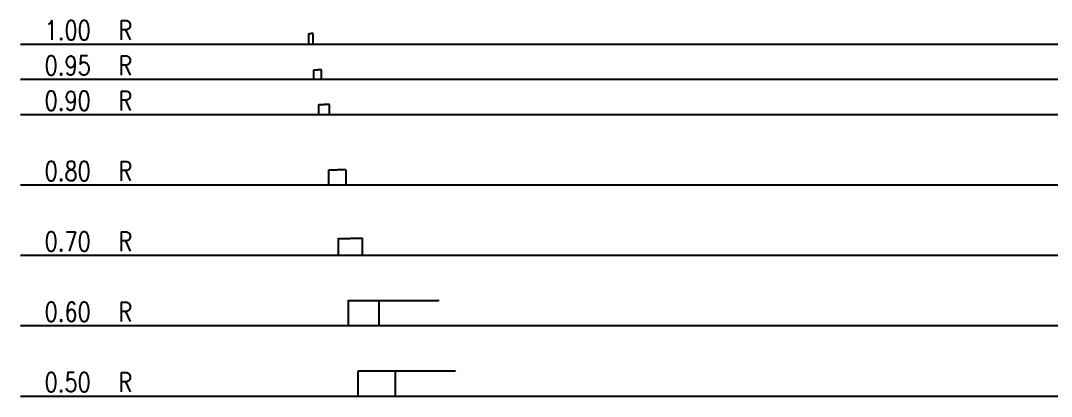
# Model space of a CAD drawing. Header units: millimetres. Extents: x 1792 to 7248, y 521 to 3207.
# Drawn here: x 2650 to 4520, y 2526 to 3207 of the extents above; entities that cross this region are included whole.
import ezdxf

# ---------------------------------------------------------------- set-up
doc = ezdxf.new("R2010")
doc.units = ezdxf.units.MM
doc.styles.get("Standard").update_dxf_attribs({"font": 'txt.shx', "width": 0.75, "bigfont": 'gbcbig.shx'})
doc.dimstyles.get("Standard").update_dxf_attribs({"dimtxt": 0.18, "dimasz": 0.18, "dimexe": 0.18, "dimexo": 0.0625, "dimgap": 0.09, "dimtad": 0, "dimtih": 1, "dimtoh": 1, "dimdec": 4, "dimzin": 0, "dimdsep": 46, "dimtxsty": 'Standard', "dimcen": 0.09, "dimadec": 0, "dimazin": 0, "dimtfac": 1, "dimtdec": 4, "dimtofl": 0, "dimtmove": 0, "dimatfit": 3, "dimfxl": 1, "dimtolj": 1, "dimtzin": 0, "dimarcsym": 0})

# ---------------------------------------------------------------- blocks, each defined once
blk = doc.blocks.new('*D5')
at = {"color": 0, "lineweight": -2, "transparency": 16777216}
for p, q in [((3173.1, 3163.8), (3173.1, 3183.6)), ((3173.3, 3183.4), (3176.5, 3183.4)), ((3180.6, 3183.4), (3177.4, 3183.4)), ((3180.8, 3163.8), (3180.8, 3183.6))]:
    blk.add_line(p, q, dxfattribs=at)
at = {"color": 0, "transparency": 16777216}
for points in [[(3173.3, 3183.4), (3173.3, 3183.4), (3173.1, 3183.4)], [(3180.6, 3183.4), (3180.6, 3183.4), (3180.8, 3183.4)]]:
    blk.add_solid(points, dxfattribs=at)
at = {"layer": 'Defpoints', "color": 0, "transparency": 16777216}
for p in [(3180.8, 3183.4), (3173.1, 3163.7), (3180.8, 3163.7)]:
    blk.add_point(p, dxfattribs=at)
at = {"color": 0, "transparency": 16777216, "insert": (3176.9, 3183.4), "char_height": 0.18, "attachment_point": 5}
blk.add_mtext('\\A1;7.6500', dxfattribs=at)
blk = doc.blocks.new('*D6')
at = {"color": 0, "lineweight": -2, "transparency": 16777216}
for p, q in [((3182.1, 3100), (3182.1, 3117.6)), ((3182.3, 3117.4), (3188.5, 3117.4)), ((3195.7, 3117.4), (3189.4, 3117.4)), ((3195.9, 3100), (3195.9, 3117.6))]:
    blk.add_line(p, q, dxfattribs=at)
at = {"color": 0, "transparency": 16777216}
for points in [[(3182.3, 3117.4), (3182.3, 3117.4), (3182.1, 3117.4)], [(3195.7, 3117.4), (3195.7, 3117.4), (3195.9, 3117.4)]]:
    blk.add_solid(points, dxfattribs=at)
at = {"layer": 'Defpoints', "color": 0, "transparency": 16777216}
for p in [(3195.9, 3117.4), (3182.1, 3099.9), (3195.9, 3099.9)]:
    blk.add_point(p, dxfattribs=at)
at = {"color": 0, "transparency": 16777216, "insert": (3189, 3117.4), "char_height": 0.18, "attachment_point": 5}
blk.add_mtext('\\A1;13.7751', dxfattribs=at)
blk = doc.blocks.new('*D7')
at = {"color": 0, "lineweight": -2, "transparency": 16777216}
for p, q in [((3191, 3036.3), (3191, 3054.7)), ((3191.2, 3054.6), (3200.4, 3054.6)), ((3210.5, 3054.6), (3201.3, 3054.6)), ((3210.7, 3036.3), (3210.7, 3054.7))]:
    blk.add_line(p, q, dxfattribs=at)
at = {"color": 0, "transparency": 16777216}
for points in [[(3191.2, 3054.6), (3191.2, 3054.5), (3191, 3054.6)], [(3210.5, 3054.6), (3210.5, 3054.5), (3210.7, 3054.6)]]:
    blk.add_solid(points, dxfattribs=at)
at = {"layer": 'Defpoints', "color": 0, "transparency": 16777216}
for p in [(3210.7, 3054.6), (3191, 3036.2), (3210.7, 3036.2)]:
    blk.add_point(p, dxfattribs=at)
at = {"color": 0, "transparency": 16777216, "insert": (3200.9, 3054.6), "char_height": 0.18, "attachment_point": 5}
blk.add_mtext('\\A1;19.6400', dxfattribs=at)
blk = doc.blocks.new('*D8')
at = {"color": 0, "lineweight": -2, "transparency": 16777216}
for p, q in [((3209, 2908.8), (3209, 2936.8)), ((3209.1, 2936.7), (3224.3, 2936.7)), ((3240.4, 2936.7), (3225.2, 2936.7)), ((3240.6, 2908.8), (3240.6, 2936.8))]:
    blk.add_line(p, q, dxfattribs=at)
at = {"color": 0, "transparency": 16777216}
for points in [[(3209.1, 2936.7), (3209.1, 2936.6), (3209, 2936.7)], [(3240.4, 2936.7), (3240.4, 2936.6), (3240.6, 2936.7)]]:
    blk.add_solid(points, dxfattribs=at)
at = {"layer": 'Defpoints', "color": 0, "transparency": 16777216}
for p in [(3240.6, 2936.7), (3209, 2908.7), (3240.6, 2908.7)]:
    blk.add_point(p, dxfattribs=at)
at = {"color": 0, "transparency": 16777216, "insert": (3224.8, 2936.7), "char_height": 0.18, "attachment_point": 5}
blk.add_mtext('\\A1;31.6200', dxfattribs=at)
blk = doc.blocks.new('*D9')
at = {"color": 0, "lineweight": -2, "transparency": 16777216}
for p, q in [((3226.9, 2781.3), (3226.9, 2812.6)), ((3227.1, 2812.4), (3248.2, 2812.4)), ((3270.3, 2812.4), (3249.2, 2812.4)), ((3270.5, 2781.3), (3270.5, 2812.6))]:
    blk.add_line(p, q, dxfattribs=at)
at = {"color": 0, "transparency": 16777216}
for points in [[(3227.1, 2812.4), (3227.1, 2812.3), (3226.9, 2812.4)], [(3270.3, 2812.4), (3270.3, 2812.3), (3270.5, 2812.4)]]:
    blk.add_solid(points, dxfattribs=at)
at = {"layer": 'Defpoints', "color": 0, "transparency": 16777216}
for p in [(3270.5, 2812.4), (3226.9, 2781.2), (3270.5, 2781.2)]:
    blk.add_point(p, dxfattribs=at)
at = {"color": 0, "transparency": 16777216, "insert": (3248.7, 2812.4), "char_height": 0.18, "attachment_point": 5}
blk.add_mtext('\\A1;43.6070', dxfattribs=at)
blk = doc.blocks.new('*D10')
at = {"color": 0, "lineweight": -2, "transparency": 16777216}
for p, q in [((3244.8, 2653.8), (3244.8, 2700.2)), ((3245, 2700), (3300.2, 2700)), ((3300.4, 2653.8), (3300.4, 2700.2)), ((3300.4, 2700), (3408.5, 2700))]:
    blk.add_line(p, q, dxfattribs=at)
at = {"color": 0, "transparency": 16777216}
for points in [[(3245, 2700), (3245, 2700), (3244.8, 2700)], [(3300.2, 2700), (3300.2, 2700), (3300.4, 2700)]]:
    blk.add_solid(points, dxfattribs=at)
at = {"layer": 'Defpoints', "color": 0, "transparency": 16777216}
for p in [(3300.4, 2700), (3244.8, 2653.7), (3300.4, 2653.7)]:
    blk.add_point(p, dxfattribs=at)
at = {"color": 0, "transparency": 16777216, "insert": (3408.9, 2700), "char_height": 0.18, "attachment_point": 5}
blk.add_mtext('\\A1;55.5860', dxfattribs=at)
blk = doc.blocks.new('*D11')
at = {"color": 0, "lineweight": -2, "transparency": 16777216}
for p, q in [((3262.7, 2526.3), (3262.7, 2572.7)), ((3262.9, 2572.6), (3330.1, 2572.6)), ((3330.3, 2526.3), (3330.3, 2572.7)), ((3330.3, 2572.6), (3439.3, 2572.6))]:
    blk.add_line(p, q, dxfattribs=at)
at = {"color": 0, "transparency": 16777216}
for points in [[(3262.9, 2572.6), (3262.9, 2572.5), (3262.7, 2572.6)], [(3330.1, 2572.6), (3330.1, 2572.5), (3330.3, 2572.6)]]:
    blk.add_solid(points, dxfattribs=at)
at = {"layer": 'Defpoints', "color": 0, "transparency": 16777216}
for p in [(3330.3, 2572.6), (3262.7, 2526.2), (3330.3, 2526.2)]:
    blk.add_point(p, dxfattribs=at)
at = {"color": 0, "transparency": 16777216, "insert": (3439.8, 2572.6), "char_height": 0.18, "attachment_point": 5}
blk.add_mtext('\\A1;67.5800', dxfattribs=at)

msp = doc.modelspace()

# ---------------------------------------------------------------- linework, layer by layer
at = {"color": 5}
for p, q in [((7248.1178, 3163.688), (2650.1904, 3163.688)), ((7248.1178, 3099.938), (2650.1904, 3099.938)), ((7248.1178, 3036.188), (2650.1904, 3036.188)), ((7248.1178, 2908.688), (2650.1904, 2908.688)), ((7248.1178, 2781.188), (2650.1904, 2781.188)), ((7248.1178, 2653.688), (2650.1904, 2653.688)), ((7248.1178, 2526.188), (2650.1904, 2526.188))]:
    msp.add_line(p, q, dxfattribs=at)

# ---------------------------------------------------------------- texts
at = {"width": 0.8}
for s, p in [('1.00  R', (2693.62954, 3171.80632)), ('0.95  R', (2693.62954, 3108.05632)), ('0.90  R', (2693.62954, 3044.30632)), ('0.80  R', (2693.62954, 2916.80632)), ('0.70  R', (2693.62954, 2789.30632)), ('0.60  R', (2693.62954, 2661.80632)), ('0.50  R', (2693.62954, 2534.30632))]:
    msp.add_text(s, height=35, dxfattribs=at).set_placement(p)

# ---------------------------------------------------------------- dimensions: what is measured, and where the dimension line sits
at = {"color": 2}
for base, p1, p2, picture, middle in [((3180.7706, 3183.41149), (3173.1206, 3163.688), (3180.7706, 3163.688), '*D5', (3176.9456, 3183.41149)), ((3195.86278, 3117.40907), (3182.0877, 3099.938), (3195.86278, 3099.938), '*D6', (3188.97524, 3117.40907)), ((3210.6806, 3054.55654), (3191.0406, 3036.188), (3210.6806, 3036.188), '*D7', (3200.8606, 3054.55654)), ((3240.5806, 2936.65089), (3208.9606, 2908.688), (3240.5806, 2908.688), '*D8', (3224.7706, 2936.65089)), ((3270.4876, 2812.37546), (3226.8806, 2781.188), (3270.4876, 2781.188), '*D9', (3248.6841, 2812.37546))]:
    dim = msp.add_linear_dim(base=base, p1=p1, p2=p2, dimstyle='Standard', dxfattribs=at)
    dim.commit()
    dim.dimension.update_dxf_attribs({"geometry": picture, "text_midpoint": middle})
for base, p1, p2, picture, middle in [((3300.3866, 2700.01358), (3244.8006, 2653.688), (3300.3866, 2653.688), '*D10', (3408.93422, 2700.01358)), ((3330.2956, 2572.55558), (3262.7156, 2526.188), (3330.2956, 2526.188), '*D11', (3439.7956, 2572.55558))]:
    dim = msp.add_linear_dim(base=base, p1=p1, p2=p2, dimstyle='Standard', dxfattribs=at)
    dim.commit()
    dim.dimension.update_dxf_attribs({"geometry": picture, "text_midpoint": middle, "dimtype": 160})

doc.saveas('drawing.dxf')
